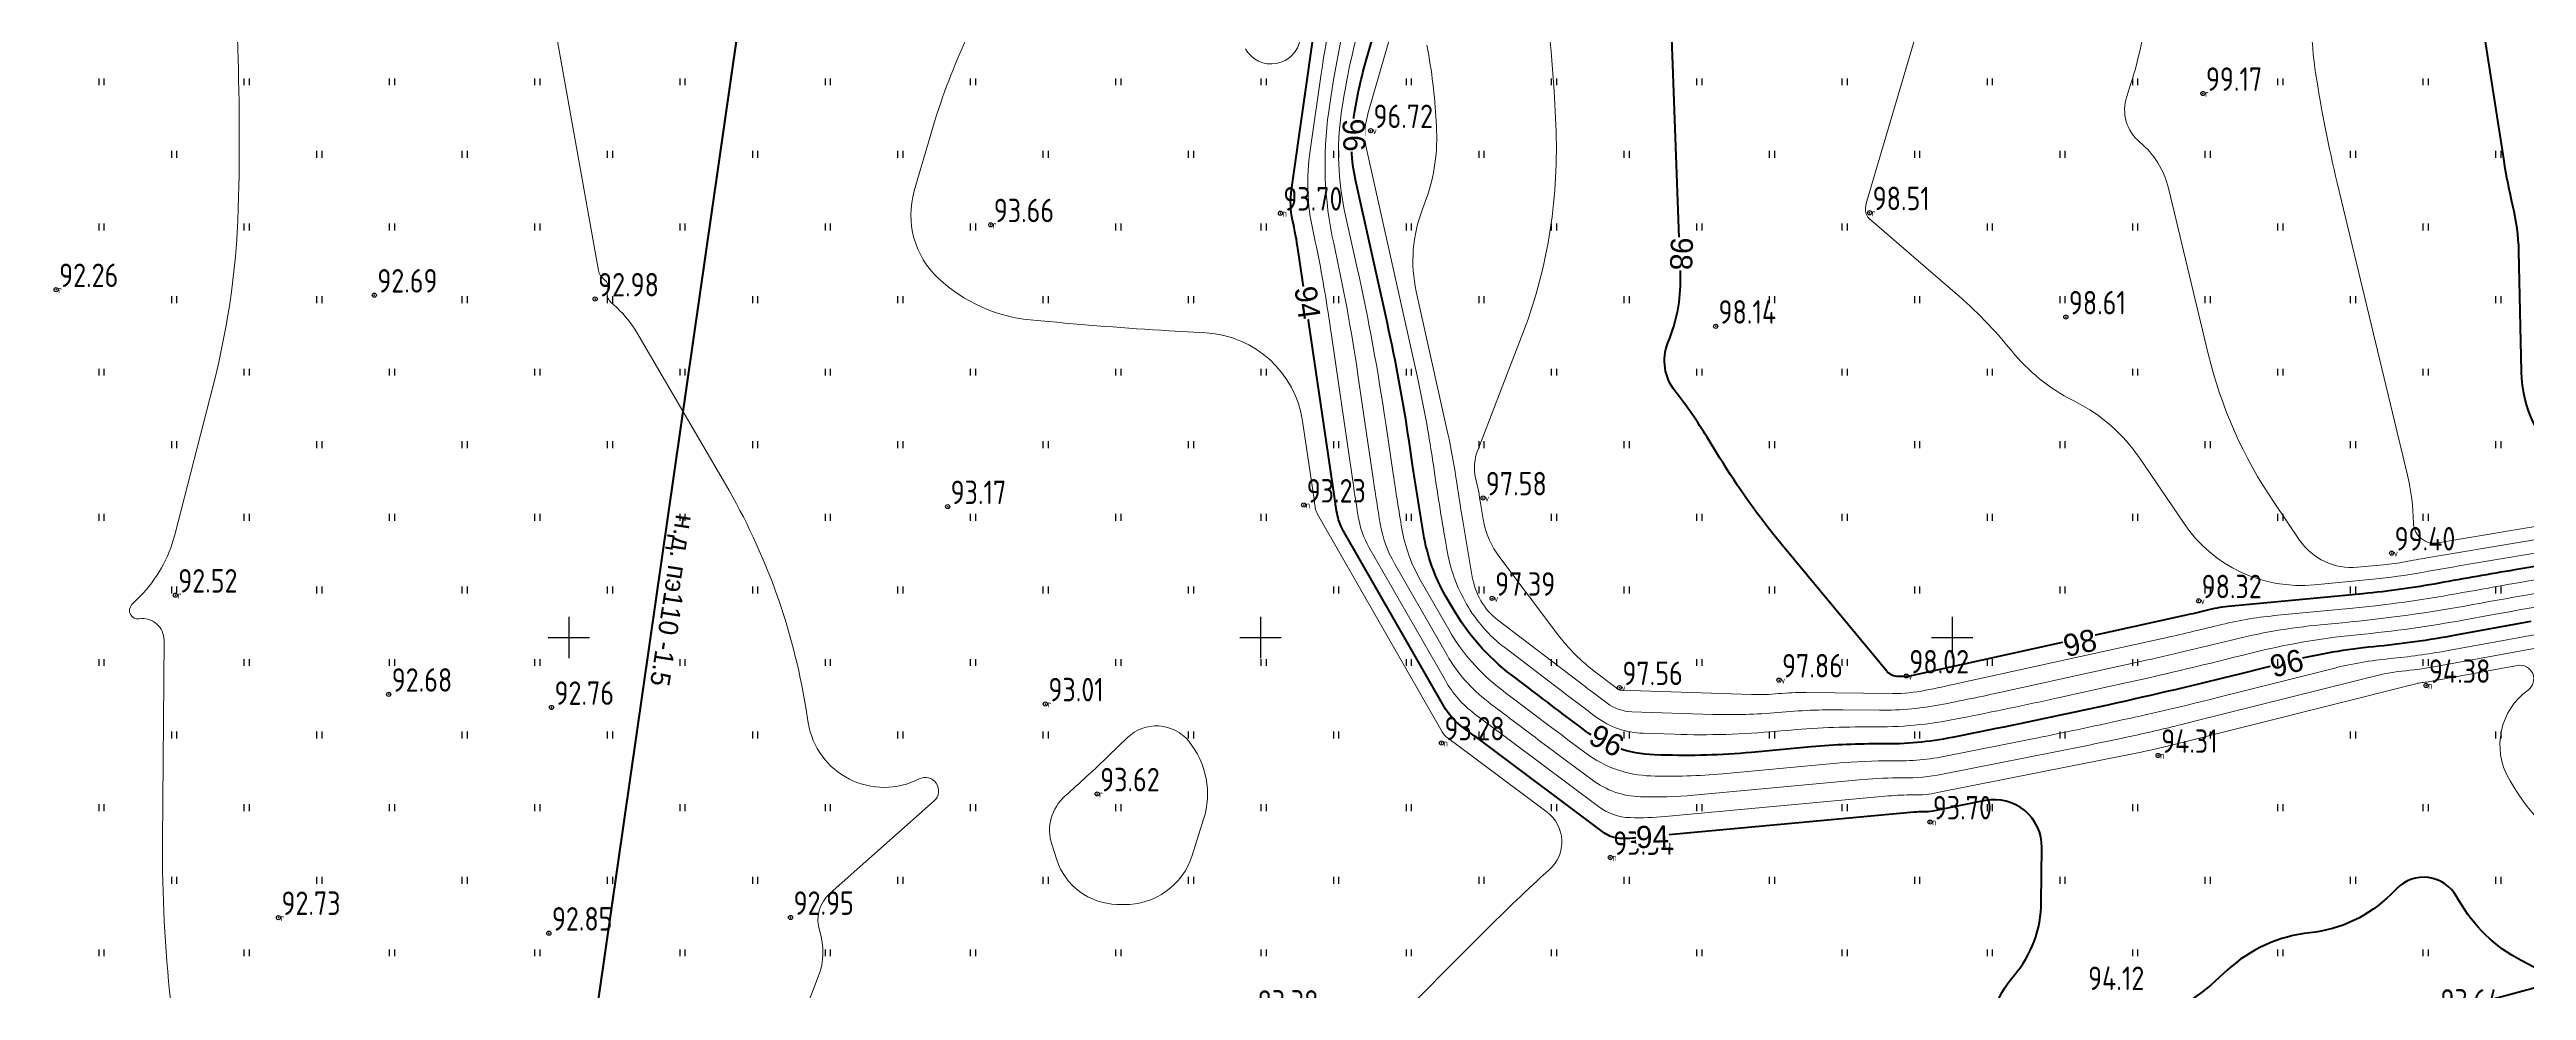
# Model space of a CAD drawing. Header units: metres. Extents: x 2284092 to 2335310, y 454860 to 483236.
# Drawn here: x 2285062.5 to 2285241.5, y 455424.5 to 455492.5 of the extents above; entities that cross this region are included whole.
import ezdxf

# ---------------------------------------------------------------- set-up
doc = ezdxf.new("R2010")
doc.units = ezdxf.units.M
doc.header["$PDMODE"] = 32
doc.header["$PDSIZE"] = 0.3
doc.linetypes.add('ЛИНИЯ_1.5-1.5', pattern=[3, 1.5, -1.5])
for name, color, linetype in [('-_линия', 7, 'Continuous'), ('0 @ 0.5', 7, 'Continuous'), ('Eg.14_Ограждения', 7, 'Continuous'), ('Eg.14_Ограждения1', 7, 'Continuous'), ('P', 94, 'Continuous'), ('Pr', 7, 'Continuous'), ('T', 7, 'Continuous'), ('КОД', 7, 'Continuous')]:
    doc.layers.add(name, color=color, linetype=linetype)
doc.styles.add('pragmai.shx2', font='pragmai.shx', dxfattribs={"height": 1.6})
doc.styles.get("Standard").update_dxf_attribs({"font": 'eskdu.shx'})
doc.styles.add('БСАМ курсив малоконтрасный (Бм-431)', font='bm431.ttf')
doc.styles.add('Рубленый (Р-131)', font='p131.ttf')
doc.linetypes.add('Газопр', pattern='A,5,-1,["Г",БСАМ курсив малоконтрасный (Бм-431),S=2,R=0,X=-1,Y=-1],-1,10,-2,10,-2,5', length=36)

# ---------------------------------------------------------------- blocks, each defined once
blk = doc.blocks.new('Крест сетки')
at = {"color": 72, "linetype": 'Continuous'}
for p, q in [((-3, 0), (3, 0)), ((0, 3), (0, -3))]:
    blk.add_line(p, q, dxfattribs=at)
blk = doc.blocks.new('Штриховка Луговая растительность')
at = {"color": 3, "linetype": 'Continuous'}
for p, q in [((-0.4, 1), (-0.4, 0)), ((0.4, 0), (0.4, 1))]:
    blk.add_line(p, q, dxfattribs=at)

msp = doc.modelspace()

# ---------------------------------------------------------------- linework, layer by layer
at = {"color": 4, "linetype": 'Газопр', "const_width": 0.15}
msp.add_lwpolyline([(2285112.37, 455770.83), (2285123.6, 455754.86), (2285111.27, 455736.41), (2285117.48, 455633.37), (2285119, 455596.46), (2285120.03, 455579.9), (2285119.94, 455572.2), (2285119.43, 455544.03), (2285098.8, 455400.62), (2285081.4, 455284.49), (2285093.94, 455130.72)], dxfattribs=at)
at = {"layer": 'Eg.14_Ограждения', "color": 42, "linetype": 'Continuous', "lineweight": 15, "ltscale": 0.5, "flags": 128}
for points, elevation in [([(2285121.01, 455530.83, 0), (2285131.18, 455533.9)], 93), ([(2285137.69, 455396.96, 0), (2285133.53, 455400.65)], 93), ([(2285183.34, 455357.59, 0), (2285178.64, 455362.17)], 93), ([(2285161.37, 455354.79, 0), (2285167.02, 455348.34)], 92.5), ([(2285181.37, 455628.72, 0), (2285184.82, 455627.52)], 89.5), ([(2285195.22, 455585.45, 0), (2285195.12, 455589.56)], 96.5), ([(2285199, 455603.61, -0.000001), (2285200.8, 455606.98)], 96.5), ([(2285116.73, 455422.04), (2285118.05, 455425.52, 0.170687), (2285118.14, 455428.75), (2285118.14, 455428.75, -0.297924), (2285118.89, 455431.52), (2285126.41, 455438.18, 0.880782), (2285125.32, 455439.77), (2285125.32, 455439.77, -0.508243), (2285117.31, 455443.82), (2285117.13, 455444.93, 0.092123), (2285111.32, 455461.09), (2285104.91, 455472.06, 0.072526), (2285103.49, 455473.84), (2285103.03, 455474.26, -0.282595), (2285102.8, 455475.13), (2285102.82, 455475.22, 0.327214), (2285102.58, 455475.88), (2285102.58, 455475.88, -0.204066), (2285102.15, 455476.55), (2285096, 455510.96, -0.224744)], 93), ([(2285250.21, 455453.6, 0.003735), (2285238.86, 455451.61), (2285237.06, 455451.28, -0.021443), (2285229.3, 455450.2), (2285229.3, 455450.2, 0.037835), (2285221.59, 455448.87), (2285220.94, 455448.71, -0.007427), (2285211.99, 455446.59), (2285207.54, 455445.61, -0.005049), (2285200.71, 455444.18), (2285200.34, 455444.11, -0.051812), (2285194.16, 455443.53), (2285194.16, 455443.53, 0.025639), (2285187.95, 455443.27), (2285187.34, 455443.22, -0.031072), (2285179.92, 455443), (2285177.65, 455443.07, -0.15362), (2285174.26, 455444.25), (2285174.26, 455444.25, -0.00229), (2285171.26, 455446.52), (2285167.65, 455449.27, -0.100346), (2285164.89, 455452.42), (2285164.89, 455452.42, -0.088077), (2285163.47, 455456.38), (2285163.34, 455457.12, -0.00568), (2285162.44, 455462.82), (2285162.43, 455462.9, 0.018157), (2285161.36, 455468.72), (2285157.62, 455485.56, -0.090417), (2285157.57, 455486.89), (2285157.57, 455486.89, -0.034703), (2285157.85, 455488.21), (2285163.25, 455506.9, -0.047088)], 96.5), ([(2285243.85, 455454.46, 0.003736), (2285236.42, 455453.16), (2285236.42, 455453.16, -0.021443), (2285228.95, 455452.12), (2285223.28, 455451.58, 0.037835), (2285219.22, 455450.88), (2285219.22, 455450.88, -0.007427), (2285215.2, 455449.93), (2285200.39, 455446.67, -0.005049), (2285198.06, 455446.18), (2285198.06, 455446.18, -0.051811), (2285195.69, 455445.95), (2285189.41, 455446.02, 0.025639), (2285187.45, 455445.94), (2285187.45, 455445.94, -0.031072), (2285185.48, 455445.88), (2285176.04, 455446.18, -0.153621), (2285175.85, 455446.25), (2285175.85, 455446.25, -0.002289), (2285175.68, 455446.38), (2285174.21, 455447.5, -0.06836), (2285171.47, 455450.24), (2285167.3, 455455.78, -0.120183), (2285166.1, 455458.55), (2285165.87, 455459.87, -0.005683), (2285165.81, 455460.3), (2285165.81, 455460.3, 0.018159), (2285165.73, 455460.73), (2285165.55, 455461.55, -0.148046), (2285165.7, 455463.56), (2285168.85, 455471.69, 0.101896), (2285171.36, 455486.62), (2285171.36, 455486.62, 0.034288), (2285169.74, 455501.95)], 97.5), ([(2285260.31, 455459.15), (2285237.49, 455455.32, 0.003735), (2285233.97, 455454.71), (2285233.97, 455454.71, -0.021443), (2285230.43, 455454.22), (2285226.19, 455453.81, -0.273852), (2285216.76, 455458.24), (2285213.53, 455462.99, 0.126582), (2285208.94, 455467.04), (2285208.73, 455467.14, -0.105626), (2285204.28, 455470.75), (2285204.28, 455470.75, 0.044797), (2285200.22, 455474.94), (2285194.02, 455480.29, -0.207731), (2285193.74, 455480.87), (2285193.74, 455480.87, -0.081691), (2285193.83, 455481.56), (2285199.59, 455501.1, -0.127491)], 98.5), ([(2285241.62, 455446.2, 0.800022), (2285240.87, 455447.98), (2285234.41, 455446.8, -0.021442), (2285233.96, 455446.74), (2285233.96, 455446.74, 0.037834), (2285233.52, 455446.66), (2285215.55, 455442.14, -0.007427), (2285214.48, 455441.89), (2285214.48, 455441.89, -0.005049), (2285213.41, 455441.66), (2285198.94, 455438.78, -0.051811), (2285197.18, 455438.61), (2285197.18, 455438.61, 0.025639), (2285195.4, 455438.54), (2285179.26, 455437.05, -0.031072), (2285176.72, 455436.97), (2285176.72, 455436.97, -0.15362), (2285174.42, 455437.78), (2285168.05, 455442.54, -0.00229), (2285165.46, 455444.49), (2285165.46, 455444.49, -0.100347), (2285163.36, 455446.88), (2285157.84, 455456.54, -0.088077), (2285157.09, 455458.62), (2285157.09, 455458.62, -0.00568), (2285156.74, 455460.83), (2285154.88, 455473.5, 0.018157), (2285153.8, 455479.36), (2285153.8, 455479.36, -0.090418), (2285153.58, 455485.22), (2285154.38, 455490.76, -0.034702), (2285156.42, 455500.26)], 94.5), ([(2285159.11, 455421.63), (2285166.18, 455428.73, -0.013121), (2285170.9, 455433.23), (2285170.9, 455433.23, 0.472203), (2285170.71, 455437.37), (2285163.98, 455442.4, -0.002292), (2285163.51, 455442.75), (2285163.51, 455442.75, -0.100344), (2285163.13, 455443.18), (2285154.12, 455458.93, -0.088084), (2285153.96, 455459.37), (2285153.96, 455459.37, -0.005673), (2285153.89, 455459.84), (2285153.04, 455465.64, 0.355732), (2285146.06, 455472.03), (2285143.38, 455472.19, -0.009826), (2285134.13, 455472.91), (2285133.34, 455472.98, -0.165204), (2285126.71, 455475.98), (2285126.71, 455475.98, -0.282593), (2285124.97, 455482.3), (2285126.24, 455486.64, -0.074051), (2285131.9, 455498.97)], 93.5), ([(2285157.16, 455498.59, 0.034702), (2285154.98, 455488.42), (2285154.93, 455488.05, 0.090417), (2285155.29, 455478.52), (2285155.29, 455478.52, -0.018156), (2285157.04, 455469), (2285158.17, 455461.33, 0.005679), (2285158.65, 455458.25), (2285158.65, 455458.25, 0.088078), (2285159.69, 455455.35), (2285163.48, 455448.73, 0.100346), (2285166.43, 455445.36), (2285166.43, 455445.36, 0.002291), (2285170.08, 455442.61), (2285173.97, 455439.7, 0.153619), (2285177.46, 455438.48), (2285177.46, 455438.48, 0.031072), (2285181.33, 455438.6), (2285193.54, 455439.73, -0.025639), (2285196.43, 455439.84), (2285196.43, 455439.84, 0.051811), (2285199.29, 455440.11), (2285209.54, 455442.15, 0.005049), (2285213.44, 455442.97), (2285213.44, 455442.97, 0.007427), (2285217.32, 455443.89), (2285230.53, 455447.21, -0.037835), (2285232.79, 455447.6), (2285232.79, 455447.6, 0.021443), (2285235.07, 455447.92), (2285249.7, 455450.6, -0.003736)], 95), ([(2285263.62, 455461.64), (2285235.09, 455456.85, -0.457531), (2285233.34, 455458.3), (2285233.34, 455458.3, 0.053699), (2285232.9, 455461.74), (2285227.83, 455482.89, -0.020152), (2285226.29, 455490.69), (2285226.29, 455490.69, -0.072858), (2285226.22, 455498.56)], 99.5), ([(2285261.97, 455460.39), (2285234.31, 455455.76, 0.003736), (2285232.74, 455455.48), (2285232.74, 455455.48, -0.021443), (2285231.18, 455455.26), (2285229.29, 455455.08, -0.273851), (2285225.11, 455457.05), (2285223.26, 455459.77, -0.090597), (2285218.51, 455470.51), (2285215.63, 455482.5, 0.161934), (2285213.56, 455485.83), (2285213.56, 455485.83, -0.306689), (2285212.61, 455489.12), (2285212.89, 455489.99, 0.051782), (2285214.12, 455495.79)], 99), ([(2285075.98, 455494.9, -0.015798), (2285076.15, 455482.66), (2285076.13, 455481.86, -0.058407), (2285074.29, 455468.23), (2285071.52, 455457.42, -0.132346), (2285069, 455452.97), (2285068.42, 455452.38, 0.720669), (2285068.95, 455451.35), (2285068.95, 455451.35, -0.461071), (2285070.74, 455449.8), (2285070.63, 455435.25, 0.029508), (2285071.22, 455423.67)], 92.5), ([(2285157.39, 455495.13, 0.034703), (2285155.84, 455487.91), (2285155.84, 455487.91, 0.090417), (2285156.12, 455480.63), (2285156.99, 455476.71, -0.018156), (2285159.05, 455465.49), (2285159.59, 455461.83, 0.00568), (2285160.22, 455457.87), (2285160.22, 455457.87, 0.088077), (2285161.55, 455454.16), (2285163.6, 455450.58, 0.100346), (2285167.41, 455446.23), (2285167.41, 455446.23, 0.00229), (2285172.12, 455442.68), (2285173.52, 455441.63, 0.15362), (2285178.21, 455439.99), (2285178.21, 455439.99, 0.031072), (2285183.41, 455440.14), (2285191.67, 455440.91, -0.025639), (2285195.67, 455441.07), (2285195.67, 455441.07, 0.051811), (2285199.64, 455441.44), (2285205.67, 455442.64, 0.005049), (2285212.39, 455444.06), (2285212.39, 455444.06, 0.007427), (2285219.08, 455445.63), (2285227.55, 455447.77, -0.037835), (2285231.63, 455448.47), (2285231.63, 455448.47, 0.021443), (2285235.73, 455449.04), (2285245.77, 455450.88, -0.003736)], 95.5), ([(2285148.91, 455492.59, 0.720823), (2285152.87, 455493.3)], 93.5), ([(2285247.03, 455454.03, 0.003735), (2285237.64, 455452.38), (2285237.64, 455452.38, -0.021443), (2285228.21, 455451.07), (2285226.62, 455450.92, 0.037835), (2285220.08, 455449.79), (2285220.08, 455449.79, -0.007427), (2285213.6, 455448.26), (2285203.97, 455446.14, -0.005049), (2285199.38, 455445.18), (2285199.38, 455445.18, -0.051811), (2285194.74, 455444.74), (2285192.09, 455444.77, 0.025639), (2285187.4, 455444.58), (2285187.4, 455444.58, -0.031072), (2285182.7, 455444.44), (2285176.84, 455444.63, -0.153619), (2285175.06, 455445.25), (2285175.06, 455445.25, -0.002291), (2285173.47, 455446.45), (2285167.14, 455451.27, -0.100345), (2285165.93, 455452.65), (2285165.93, 455452.65, -0.088079), (2285165.31, 455454.39), (2285164.62, 455458.45, -0.00568), (2285164.12, 455461.6), (2285164.12, 455461.6, 0.018156), (2285163.54, 455464.73), (2285161.26, 455475.03, -0.148045), (2285161.71, 455480.99), (2285161.84, 455481.33, 0.101895), (2285162.73, 455486.65), (2285162.73, 455486.65, 0.034288), (2285162.16, 455492.11), (2285162.03, 455492.85, -0.114194)], 97), ([(2285092.64, 455402.23, -0.000001), (2285093.13, 455401.88)], 92.5), ([(2285246.66, 455433.53, -0.141932), (2285240.32, 455439.64), (2285240.24, 455439.79, -0.384461), (2285241.62, 455446.2)], 94.5)]:
    msp.add_lwpolyline(points, format="xyb", dxfattribs=dict(at, elevation=elevation))
at = {"layer": 'Eg.14_Ограждения', "color": 42, "linetype": 'Continuous', "lineweight": 40, "ltscale": 0.5, "flags": 128}
for points, elevation in [([(2285149.03, 455344.01, 0), (2285143.48, 455347.36)], 92), ([(2285173.89, 455628.54, 0), (2285177.8, 455627.17)], 90), ([(2284765.29, 455326.01, -0.000001), (2284763.78, 455328.74)], 86), ([(2285241.83, 455451.16), (2285236.39, 455450.16, -0.021443), (2285230.46, 455449.33), (2285230.46, 455449.33, 0.037835), (2285224.57, 455448.32), (2285220.85, 455447.38, -0.007427), (2285211.35, 455445.14), (2285211.12, 455445.09, -0.005049), (2285202.03, 455443.18), (2285199.99, 455442.77, -0.051811), (2285194.92, 455442.3), (2285194.92, 455442.3, 0.025639), (2285189.81, 455442.09), (2285185.49, 455441.69, -0.031072), (2285178.96, 455441.5), (2285178.45, 455441.51, -0.15362), (2285173.47, 455443.26), (2285173.47, 455443.26, -0.002291), (2285169.06, 455446.59), (2285168.16, 455447.27, -0.100346), (2285163.85, 455452.19), (2285163.4, 455452.97, -0.088078), (2285161.78, 455457.5), (2285161.78, 455457.5, -0.00568), (2285161.02, 455462.32), (2285160.74, 455464.19, 0.018156), (2285159.17, 455472.72), (2285156.87, 455483.1, -0.090417), (2285156.71, 455487.4), (2285156.71, 455487.4, -0.034702), (2285157.62, 455491.67), (2285161.25, 455504.22, -0.047088)], 96), ([(2285251.57, 455460.58, -0.457532), (2285241.14, 455469.23), (2285240.96, 455477.94, 0.053699), (2285240.53, 455481.22), (2285240.53, 455481.22, -0.020152), (2285239.89, 455484.48), (2285237.44, 455500.2, -0.072857)], 100), ([(2285258.66, 455457.91), (2285240.67, 455454.89, 0.003736), (2285235.19, 455453.93), (2285235.19, 455453.93, -0.021443), (2285229.69, 455453.17), (2285219.94, 455452.24, 0.037835), (2285218.36, 455451.96), (2285218.36, 455451.96, -0.007427), (2285216.8, 455451.59), (2285196.81, 455447.19, -0.005052), (2285196.73, 455447.17), (2285196.73, 455447.17, -0.051809), (2285196.64, 455447.17), (2285196.14, 455447.17, -0.22063), (2285195.24, 455447.6), (2285187.61, 455456.81, -0.035875), (2285183.21, 455462.98), (2285182.28, 455464.48, 0.029526), (2285179.97, 455467.82), (2285179.97, 455467.82, -0.264971), (2285179.44, 455471.31), (2285179.58, 455471.66, 0.101895), (2285180.36, 455476.3), (2285179.59, 455497.36, 0.034288)], 98), ([(2285202.48, 455420.2, -0.178061), (2285204.45, 455425.53), (2285204.45, 455425.53, 0.176388), (2285206.44, 455430.85), (2285206.48, 455434.82, 0.475751), (2285202.39, 455438.2), (2285198.6, 455437.45, -0.051811), (2285197.93, 455437.39), (2285197.93, 455437.39, 0.025639), (2285197.26, 455437.36), (2285177.18, 455435.5, -0.031072), (2285175.97, 455435.47), (2285175.97, 455435.47, -0.15362), (2285174.87, 455435.85), (2285166.02, 455442.47, -0.00229), (2285164.49, 455443.62), (2285164.49, 455443.62, -0.100346), (2285163.25, 455445.03), (2285155.98, 455457.74, -0.088078), (2285155.53, 455459), (2285155.53, 455459, -0.005679), (2285155.32, 455460.34), (2285152.72, 455478, 0.018156), (2285152.32, 455480.19), (2285152.32, 455480.19, -0.090417), (2285152.24, 455482.38), (2285153.96, 455494.42, -0.034702)], 94), ([(2285244.01, 455425.11), (2285241.13, 455426.63, -0.141932), (2285236.63, 455430.97), (2285236.46, 455431.27, 0.493986), (2285232.13, 455431.85), (2285231.7, 455431.42, -0.172345), (2285225.85, 455428.64), (2285225.85, 455428.64, 0.160859), (2285219.9, 455425.96), (2285219, 455425.14, -0.119919), (2285213.13, 455421.92)], 94)]:
    msp.add_lwpolyline(points, format="xyb", dxfattribs=dict(at, elevation=elevation))
at = {"layer": 'Eg.14_Ограждения', "color": 42, "linetype": 'Continuous', "lineweight": 15, "ltscale": 0.5, "elevation": 93.5, "flags": 128}
msp.add_lwpolyline([(2285139.61, 455430.7, -0.319894), (2285135.27, 455433.93), (2285134.91, 455435.05, -0.297924), (2285135.86, 455438.52), (2285135.86, 455438.52, 0.011046), (2285139.01, 455441.44), (2285140.38, 455442.76, -0.43876), (2285144.81, 455442.5), (2285144.81, 455442.5, -0.253626), (2285145.89, 455436.85), (2285145.06, 455434.24, -0.33231), (2285140.1, 455430.69)], format="xyb", close=True, dxfattribs=at)
at = {"layer": 'P'}
for p in [(2285218.12, 455489.35, 99.17), (2285157.96, 455486.66, 96.72), (2285130.5, 455479.85, 93.66), (2285151.44, 455480.69, 93.7), (2285194.03, 455480.72, 98.51), (2285062.94, 455475.16, 92.26), (2285153.12, 455459.58, 93.23), (2285166.08, 455460.09, 97.58), (2285231.77, 455456.1, 99.4), (2285071.56, 455453.06, 92.52), (2285166.74, 455452.83, 97.39), (2285217.81, 455452.65, 98.32), (2285196.68, 455447.21, 98.02), (2285134.45, 455445.19, 93.01), (2285175.94, 455446.37, 97.56), (2285187.48, 455446.92, 97.86), (2285234.25, 455446.53, 94.38), (2285163.08, 455442.37, 93.28), (2285214.88, 455441.47, 94.31), (2285138.19, 455438.68, 93.62), (2285198.39, 455436.65, 93.7), (2285175.28, 455434.09, 93.54), (2285079.01, 455429.74, 92.73)]:
    msp.add_point(p, dxfattribs=at)
at = {"layer": 'Pr'}
for p in [(2285085.94, 455474.76, 92.69), (2285101.9, 455474.48, 92.98), (2285182.9, 455472.51, 98.14), (2285208.21, 455473.18, 98.61), (2285127.39, 455459.46, 93.17), (2285086.98, 455445.89, 92.68), (2285098.75, 455444.94, 92.76), (2285116.03, 455429.75, 92.95), (2285098.56, 455428.61, 92.85)]:
    msp.add_point(p, dxfattribs=at)

# ---------------------------------------------------------------- block references
at = {"layer": '0 @ 0.5', "linetype": 'Continuous', "xscale": 0.5, "yscale": 0.5, "zscale": 0.5}
for p in [(2285066.22, 455489.94), (2285076.72, 455489.94), (2285087.22, 455489.94), (2285097.72, 455489.94), (2285108.22, 455489.94), (2285118.72, 455489.94), (2285129.22, 455489.94), (2285139.72, 455489.94), (2285150.22, 455489.94), (2285160.72, 455489.94), (2285171.22, 455489.94), (2285181.72, 455489.94), (2285192.22, 455489.94), (2285202.72, 455489.94), (2285213.22, 455489.94), (2285223.72, 455489.94), (2285234.22, 455489.94), (2285071.47, 455484.69), (2285081.97, 455484.69), (2285092.47, 455484.69), (2285102.97, 455484.69), (2285113.47, 455484.69), (2285123.97, 455484.69), (2285134.47, 455484.69), (2285144.97, 455484.69), (2285165.97, 455484.69), (2285176.47, 455484.69), (2285186.97, 455484.69), (2285197.47, 455484.69), (2285207.97, 455484.69), (2285218.47, 455484.69), (2285228.97, 455484.69), (2285239.47, 455484.69), (2285066.22, 455479.44), (2285076.72, 455479.44), (2285087.22, 455479.44), (2285097.72, 455479.44), (2285108.22, 455479.44), (2285118.72, 455479.44), (2285129.22, 455479.44), (2285139.72, 455479.44), (2285150.22, 455479.44), (2285160.72, 455479.44), (2285171.22, 455479.44), (2285192.22, 455479.44), (2285202.72, 455479.44), (2285213.22, 455479.44), (2285223.72, 455479.44), (2285234.22, 455479.44), (2285071.47, 455474.19), (2285081.97, 455474.19), (2285092.47, 455474.19), (2285102.97, 455474.19), (2285113.47, 455474.19), (2285123.97, 455474.19), (2285134.47, 455474.19), (2285144.97, 455474.19), (2285155.47, 455474.19), (2285165.97, 455474.19), (2285176.47, 455474.19), (2285186.97, 455474.19), (2285197.47, 455474.19), (2285207.97, 455474.19), (2285218.47, 455474.19), (2285228.97, 455474.19), (2285239.47, 455474.19), (2285066.22, 455468.94), (2285076.72, 455468.94), (2285087.22, 455468.94), (2285097.72, 455468.94), (2285108.22, 455468.94), (2285118.72, 455468.94), (2285129.22, 455468.94), (2285139.72, 455468.94), (2285150.22, 455468.94), (2285160.72, 455468.94), (2285171.22, 455468.94), (2285181.72, 455468.94), (2285192.22, 455468.94), (2285202.72, 455468.94), (2285213.22, 455468.94), (2285223.72, 455468.94), (2285234.22, 455468.94), (2285071.47, 455463.69), (2285081.97, 455463.69), (2285092.47, 455463.69), (2285102.97, 455463.69), (2285113.47, 455463.69), (2285123.97, 455463.69), (2285134.47, 455463.69), (2285144.97, 455463.69), (2285155.47, 455463.69), (2285165.97, 455463.69), (2285176.47, 455463.69), (2285186.97, 455463.69), (2285197.47, 455463.69), (2285207.97, 455463.69), (2285218.47, 455463.69), (2285228.97, 455463.69), (2285239.47, 455463.69), (2285066.22, 455458.44), (2285076.72, 455458.44), (2285087.22, 455458.44), (2285097.72, 455458.44), (2285108.22, 455458.44), (2285118.72, 455458.44), (2285129.22, 455458.44), (2285139.72, 455458.44), (2285150.22, 455458.44), (2285160.72, 455458.44), (2285171.22, 455458.44), (2285181.72, 455458.44), (2285192.22, 455458.44), (2285202.72, 455458.44), (2285213.22, 455458.44), (2285223.72, 455458.44), (2285234.22, 455458.44), (2285071.47, 455453.19), (2285081.97, 455453.19), (2285092.47, 455453.19), (2285102.97, 455453.19), (2285113.47, 455453.19), (2285123.97, 455453.19), (2285134.47, 455453.19), (2285144.97, 455453.19), (2285155.47, 455453.19), (2285165.97, 455453.19), (2285176.47, 455453.19), (2285186.97, 455453.19), (2285197.47, 455453.19), (2285207.97, 455453.19), (2285218.47, 455453.19), (2285228.97, 455453.19), (2285239.47, 455453.19), (2285066.22, 455447.94), (2285076.72, 455447.94), (2285087.22, 455447.94), (2285097.72, 455447.94), (2285108.22, 455447.94), (2285118.72, 455447.94), (2285129.22, 455447.94), (2285139.72, 455447.94), (2285150.22, 455447.94), (2285160.72, 455447.94), (2285171.22, 455447.94), (2285181.72, 455447.94), (2285192.22, 455447.94), (2285202.72, 455447.94), (2285213.22, 455447.94), (2285234.22, 455447.94), (2285071.47, 455442.69), (2285081.97, 455442.69), (2285092.47, 455442.69), (2285102.97, 455442.69), (2285113.47, 455442.69), (2285123.97, 455442.69), (2285134.47, 455442.69), (2285144.97, 455442.69), (2285155.47, 455442.69), (2285165.97, 455442.69), (2285186.97, 455442.69), (2285197.47, 455442.69), (2285207.97, 455442.69), (2285218.47, 455442.69), (2285228.97, 455442.69), (2285239.47, 455442.69), (2285066.22, 455437.44), (2285076.72, 455437.44), (2285087.22, 455437.44), (2285097.72, 455437.44), (2285108.22, 455437.44), (2285118.72, 455437.44), (2285129.22, 455437.44), (2285139.72, 455437.44), (2285150.22, 455437.44), (2285160.72, 455437.44), (2285171.22, 455437.44), (2285181.72, 455437.44), (2285192.22, 455437.44), (2285202.72, 455437.44), (2285213.22, 455437.44), (2285223.72, 455437.44), (2285234.22, 455437.44), (2285071.47, 455432.19), (2285081.97, 455432.19), (2285092.47, 455432.19), (2285102.97, 455432.19), (2285113.47, 455432.19), (2285123.97, 455432.19), (2285134.47, 455432.19), (2285144.97, 455432.19), (2285155.47, 455432.19), (2285165.97, 455432.19), (2285176.47, 455432.19), (2285186.97, 455432.19), (2285197.47, 455432.19), (2285207.97, 455432.19), (2285218.47, 455432.19), (2285228.97, 455432.19), (2285239.47, 455432.19), (2285066.22, 455426.94), (2285076.72, 455426.94), (2285087.22, 455426.94), (2285097.72, 455426.94), (2285108.22, 455426.94), (2285118.72, 455426.94), (2285129.22, 455426.94), (2285139.72, 455426.94), (2285150.22, 455426.94), (2285160.72, 455426.94), (2285171.22, 455426.94), (2285181.72, 455426.94), (2285192.22, 455426.94), (2285202.72, 455426.94), (2285213.22, 455426.94), (2285223.72, 455426.94), (2285234.22, 455426.94)]:
    msp.add_blockref('Штриховка Луговая растительность', p, dxfattribs=at)
at = {"layer": '0 @ 0.5', "linetype": 'ЛИНИЯ_1.5-1.5', "xscale": 0.5, "yscale": 0.5, "zscale": 0.5}
for p in [(2285100, 455450), (2285150, 455450), (2285200, 455450)]:
    msp.add_blockref('Крест сетки', p, dxfattribs=at)

# ---------------------------------------------------------------- texts
at = {"linetype": 'Continuous', "style": 'Рубленый (Р-131)'}
msp.add_text('н.д. пэ110 -1.5', height=1.397, rotation=261.2904, dxfattribs=at).set_placement((2285107.76, 455458.95))
at = {"layer": 'T'}
for s, p in [('99.17', (2285218.34, 455489.54, 99.17)), ('96.72', (2285158.17, 455486.85, 96.72)), ('93.66', (2285130.72, 455480.04, 93.66)), ('93.70', (2285151.65, 455480.88, 93.7)), ('98.51', (2285194.25, 455480.91, 98.51)), ('92.26', (2285063.16, 455475.35, 92.26)), ('92.69', (2285086.16, 455474.95, 92.69)), ('92.98', (2285102.12, 455474.67, 92.98)), ('98.14', (2285183.11, 455472.7, 98.14)), ('98.61', (2285208.43, 455473.37, 98.61)), ('93.23', (2285153.34, 455459.76, 93.23)), ('97.58', (2285166.29, 455460.28, 97.58)), ('93.17', (2285127.6, 455459.65, 93.17)), ('99.40', (2285231.98, 455456.29, 99.4)), ('92.52', (2285071.77, 455453.25, 92.52)), ('97.39', (2285166.96, 455453.02, 97.39)), ('98.32', (2285218.03, 455452.84, 98.32)), ('98.02', (2285196.9, 455447.4, 98.02)), ('92.68', (2285087.2, 455446.08, 92.68)), ('97.56', (2285176.16, 455446.56, 97.56)), ('97.86', (2285187.7, 455447.11, 97.86)), ('94.38', (2285234.46, 455446.72, 94.38)), ('92.76', (2285098.97, 455445.13, 92.76)), ('93.01', (2285134.67, 455445.38, 93.01)), ('93.28', (2285163.3, 455442.56, 93.28)), ('94.31', (2285215.1, 455441.66, 94.31)), ('93.62', (2285138.41, 455438.87, 93.62)), ('93.70', (2285198.6, 455436.84, 93.7)), ('93.54', (2285175.5, 455434.28, 93.54)), ('92.73', (2285079.23, 455429.93, 92.73)), ('92.95', (2285116.25, 455429.94, 92.95)), ('92.85', (2285098.78, 455428.8, 92.85)), ('94.12', (2285209.82, 455424.5, 94.12)), ('93.38', (2285149.81, 455422.79, 93.38)), ('93.64', (2285235.3, 455422.86, 93.64))]:
    msp.add_text(s, height=1.7, dxfattribs=at).set_placement(p)
at = {"layer": 'КОД'}
for s, p in [('r', (2285218.27, 455489.1, 99.17)), ('r', (2285218.27, 455489.1, 99.17)), ('v', (2285158.11, 455486.41, 96.72)), ('r', (2285130.65, 455479.6, 93.66)), ('r', (2285130.65, 455479.6, 93.66)), ('n', (2285151.59, 455480.44, 93.7)), ('n', (2285151.59, 455480.44, 93.7)), ('r', (2285194.18, 455480.47, 98.51)), ('r', (2285194.18, 455480.47, 98.51)), ('r', (2285063.09, 455474.91, 92.26)), ('r', (2285063.09, 455474.91, 92.26)), ('n', (2285153.27, 455459.33, 93.23)), ('n', (2285153.27, 455459.33, 93.23)), ('v', (2285166.23, 455459.84, 97.58)), ('v', (2285166.23, 455459.84, 97.58)), ('v', (2285231.92, 455455.85, 99.4)), ('v', (2285231.92, 455455.85, 99.4)), ('r', (2285071.71, 455452.81, 92.52)), ('r', (2285071.71, 455452.81, 92.52)), ('v', (2285166.89, 455452.58, 97.39)), ('v', (2285166.89, 455452.58, 97.39)), ('v', (2285217.96, 455452.4, 98.32)), ('v', (2285217.96, 455452.4, 98.32)), ('v', (2285196.83, 455446.96, 98.02)), ('v', (2285196.83, 455446.96, 98.02)), ('v', (2285176.09, 455446.12, 97.56)), ('v', (2285176.09, 455446.12, 97.56)), ('v', (2285187.63, 455446.67, 97.86)), ('v', (2285187.63, 455446.67, 97.86)), ('n', (2285234.4, 455446.28, 94.38)), ('n', (2285234.4, 455446.28, 94.38)), ('r', (2285134.6, 455444.94, 93.01)), ('r', (2285134.6, 455444.94, 93.01)), ('n', (2285163.23, 455442.12, 93.28)), ('n', (2285163.23, 455442.12, 93.28)), ('n', (2285215.03, 455441.22, 94.31)), ('n', (2285215.03, 455441.22, 94.31)), ('r', (2285138.34, 455438.43, 93.62)), ('r', (2285138.34, 455438.43, 93.62)), ('n', (2285198.54, 455436.4, 93.7)), ('n', (2285198.54, 455436.4, 93.7)), ('n', (2285175.43, 455433.84, 93.54)), ('n', (2285175.43, 455433.84, 93.54)), ('r', (2285079.16, 455429.49, 92.73)), ('r', (2285079.16, 455429.49, 92.73))]:
    msp.add_text(s, height=0.5, dxfattribs=at).set_placement(p)

# ---------------------------------------------------------------- next in the draw order: texts
at = {"layer": 'Eg.14_Ограждения1', "color": 42, "char_height": 1.6, "attachment_point": 5, "style": 'pragmai.shx2', "bg_fill": 3, "box_fill_scale": 1, "bg_fill_color": 1, "bg_fill_transparency": 0}
for s, insert, rotation in [('96', (2285156.75, 455486.34), 272.1746), ('98', (2285180.42, 455477.75), 267.9354), ('94', (2285153.39, 455474.22), 278.0088), ('98', (2285209.23, 455449.61), 12.9033), ('96', (2285224.18, 455448.14), 14.062), ('96', (2285175.02, 455442.54), 332.1641), ('94', (2285178.33, 455435.58), 1.9311)]:
    msp.add_mtext(s, dxfattribs=dict(at, insert=insert, rotation=rotation))

# ---------------------------------------------------------------- next in the draw order: linework, layer by layer
at = {"layer": '-_линия', "color": 1, "lineweight": 100}
msp.add_lwpolyline([(2285105.13, 455277.24), (2285117.4, 455259.73), (2285144.62, 455235.58), (2285171.81, 455219.58), (2285240.61, 455189.33), (2285360, 455273.88), (2285357.65, 455293.4), (2285424.76, 455347.94), (2285357.37, 455373.11), (2285280.03, 455419.53), (2285266.62, 455433.92), (2285255.62, 455428.3), (2285226.87, 455420.54), (2285211.36, 455393), (2285192.75, 455364.76), (2285174.58, 455340.43), (2285155.32, 455328.55), (2285142.87, 455312.81), (2285125.4, 455297.81), (2285117.19, 455291.73), (2285115.97, 455282.88)], close=True, dxfattribs=at)
at = {"layer": 'Eg.14_Ограждения', "color": 42, "linetype": 'Continuous', "lineweight": 15, "ltscale": 0.5, "flags": 128}
for points, elevation in [([(2285191.11, 455319.42, 0), (2285188.85, 455311.04)], 91), ([(2285186.8, 455317.74, 0), (2285185.05, 455311.23)], 91.5), ([(2285395.85, 455330.97, 0), (2285394.79, 455333.82)], 98.5), ([(2285194.23, 455316.7, 0), (2285193.84, 455315.25)], 90.5), ([(2285304.32, 455260.89, -0.000001), (2285297.79, 455262.96)], 94.5), ([(2285232.87, 455284.09), (2285235.5, 455292.52, 0.09345), (2285235.63, 455293.58), (2285235.63, 455293.58, 0), (2285235.55, 455294.66), (2285235.52, 455295.16, -0.090105), (2285235.74, 455297.18), (2285236.4, 455299.4, 0.056405), (2285237.57, 455305.95), (2285237.69, 455307.76, -0.03345), (2285238.97, 455317.5), (2285238.97, 455317.5, 0.022144), (2285240.48, 455327.21), (2285240.98, 455331.81, -0.034723), (2285241.98, 455337.34)], 92.5)]:
    msp.add_lwpolyline(points, format="xyb", dxfattribs=dict(at, elevation=elevation))
at = {"layer": 'Eg.14_Ограждения', "color": 42, "linetype": 'Continuous', "lineweight": 40, "ltscale": 0.5, "elevation": 92, "flags": 128}
msp.add_lwpolyline([(2285199, 455343.59), (2285204.63, 455341.27, 0.217977), (2285212.29, 455341.57), (2285212.29, 455341.57, -0.51366), (2285216.65, 455339.3), (2285217.45, 455333.67, 0.167994), (2285220.02, 455328.66), (2285220.02, 455328.66, -0.109924), (2285223.24, 455323.83), (2285229.99, 455306.37, -0.043493), (2285230.15, 455305.84), (2285230.15, 455305.84, -0.048358), (2285230.2, 455305.3), (2285230.2, 455303.71, 0.016976), (2285230.34, 455299.99), (2285230.39, 455299.2, 0), (2285230.76, 455293.92), (2285230.79, 455293.46, -0.09345), (2285230.08, 455287.4)], format="xyb", dxfattribs=at)

# ---------------------------------------------------------------- next in the draw order: block references
at = {"layer": '0 @ 0.5', "linetype": 'Continuous', "xscale": 0.5, "yscale": 0.5, "zscale": 0.5}
for p in [(2285155.47, 455484.69), (2285181.72, 455479.44), (2285223.72, 455447.94), (2285176.47, 455442.69)]:
    msp.add_blockref('Штриховка Луговая растительность', p, dxfattribs=at)

# ---------------------------------------------------------------- next in the draw order: texts
at = {"layer": 'КОД'}
msp.add_text('v', height=0.5, dxfattribs=at).set_placement((2285158.11, 455486.41, 96.72))

doc.saveas('drawing.dxf')
